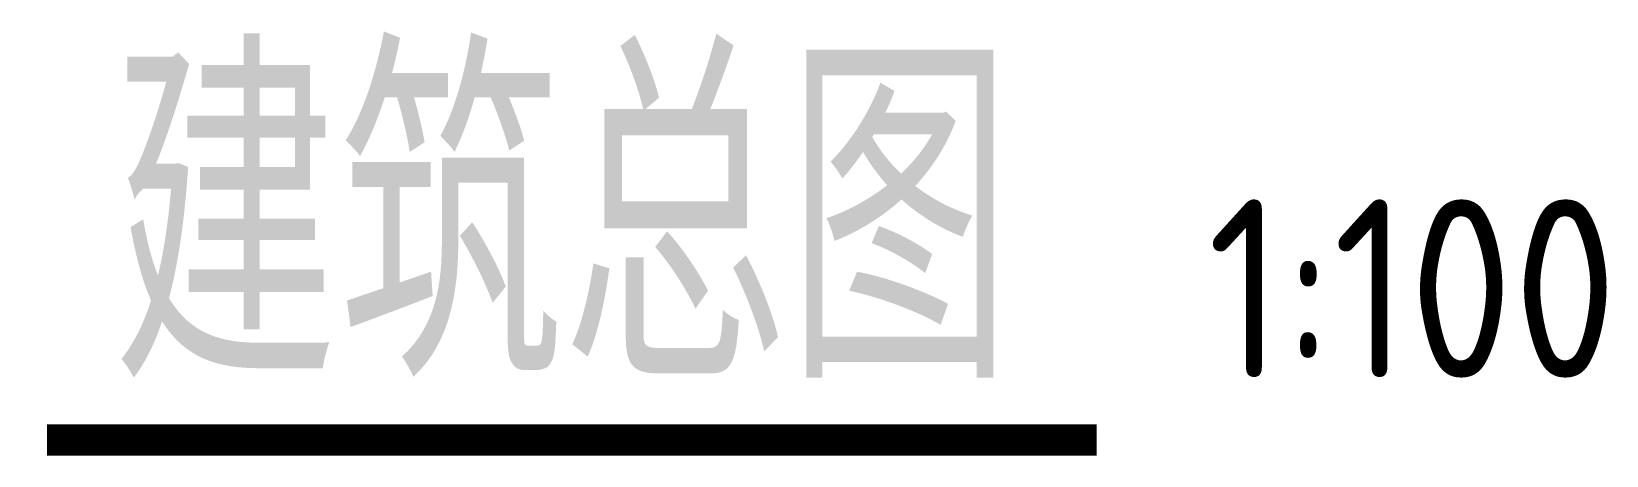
# Model space of a CAD drawing. Extents: x -1317 to 2215, y -25 to 927.
import ezdxf

# ---------------------------------------------------------------- set-up
doc = ezdxf.new("R2010")
doc.units = 0
doc.header["$LTSCALE"] = 1000
doc.header["$MEASUREMENT"] = 0
doc.layers.add('PUB_TEXT', color=7, linetype='Continuous')
doc.styles.add('国标', font='gbenor.shx', dxfattribs={"bigfont": 'gbcbig.shx'})

msp = doc.modelspace()

# ---------------------------------------------------------------- linework, layer by layer
at = {"color": 4, "const_width": 70}
msp.add_lwpolyline([(-1282, 9.7), (1071.2, 9.7)], dxfattribs=at)

# ---------------------------------------------------------------- texts
at = {"layer": 'PUB_TEXT', "color": 7, "style": '国标'}
for s, height, p in [('建筑总图', 700, (-1134.2, 149.7)), ('1:100', 400, (1319.9, 149.7))]:
    msp.add_text(s, height=height, dxfattribs=at).set_placement(p)

doc.saveas('drawing.dxf')
